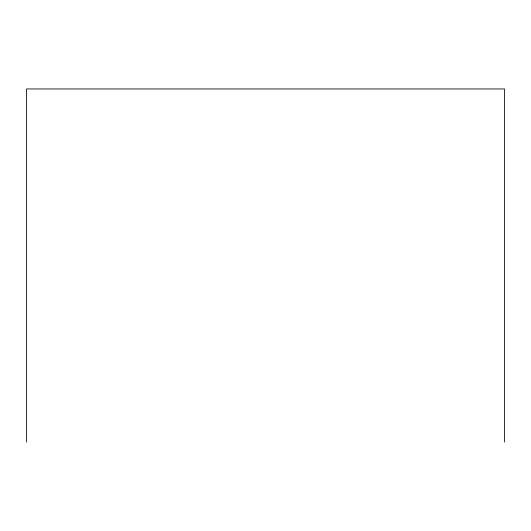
<?xml version="1.0" encoding="UTF-8"?>
<svg xmlns="http://www.w3.org/2000/svg" width="531" height="531" viewBox="0 0 531 531"><rect width="100%" height="100%" fill="white"/><g stroke="black" fill="none" stroke-linecap="round" stroke-linejoin="round"><path stroke-width="0.8" d="M504.45 442.044L504.45 88.956L26.55 88.956L26.55 442.044"/></g></svg>
